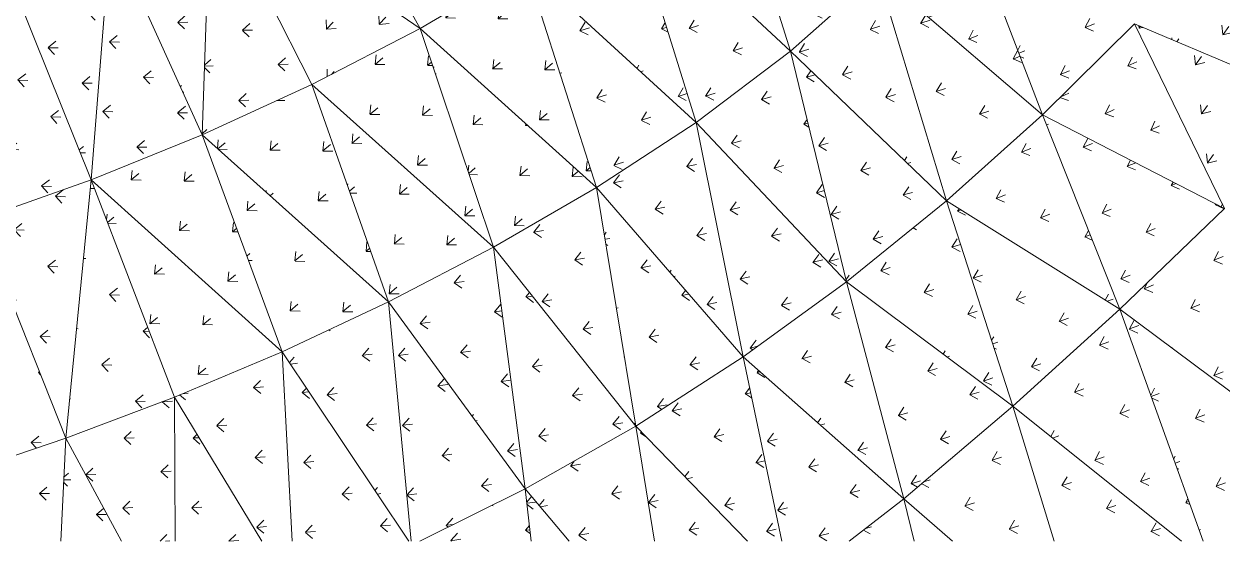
# Model space of a CAD drawing. Header units: millimetres. Extents: x -57519 to 497916, y -349472 to 446842.
# Drawn here: x 480152 to 485807, y -13502 to -11059 of the extents above; entities that cross this region are included whole.
import ezdxf

# ---------------------------------------------------------------- set-up
doc = ezdxf.new("R2010")
doc.units = ezdxf.units.MM
doc.layers.add('A-FLOR', color=192, linetype='Continuous', lineweight=5)
doc.layers.add('A-FLOR-PATT', color=8, linetype='Continuous', lineweight=5)

msp = doc.modelspace()

# ---------------------------------------------------------------- hatches: boundary and pattern name
at = {"layer": 'A-FLOR-PATT'}
h = msp.add_hatch(dxfattribs=at)
h.set_pattern_fill('FP_1318', color=256, style=0, pattern_type=2)
h.set_pattern_definition([(17.993, (396885.68, -1299.07), (129.0875, 215.00628), [46.934, -307.066]), (333.027, (396885.68, -1299.07), (129.0857, 215.0069), [43.676, -189.264]), (59.02, (396885.68, -1299.07), (-207.5996, 105.6557), [47.022, -203.76])])
h.paths.add_polyline_path([(483770.3, -11188.3), (483430.8, -10106.7), (482994.2, -10463.3), (483766.6, -11184.8)], flags=0)
h = msp.add_hatch(dxfattribs=at)
h.set_pattern_fill('FP_1320', color=256, style=0, pattern_type=2)
h.set_pattern_definition([(18.27, (397748.71, -1132.28), (128.711, 215.87037), [46.776, -306.03]), (332.968, (397748.7, -1132.28), (128.7096, 215.8702), [43.428, -188.186]), (59.195, (397748.71, -1132.28), (-206.3108, 105.26585), [47.124, -204.205])])
h.paths.add_polyline_path([(483770.3, -11188.3), (484182.8, -10822.2), (483430.8, -10106.7), (483769.2, -11184.8)], flags=0)
h = msp.add_hatch(dxfattribs=at)
h.set_pattern_fill('FP_1465', color=256, style=0, pattern_type=2)
h.set_pattern_definition([(46.806, (382883.81, -38889.99), (-4.87576, 235.20416), [47.182, -308.686]), (5.572, (382883.81, -38889.99), (-4.8775, 235.20376), [46.807, -202.83]), (91.187, (382883.81, -38889.99), (-248.4573, -24.23514), [44.11, -191.144])])
h.paths.add_polyline_path([(482021.9, -11081), (481494.3, -10137.4), (481032.1, -10399.1), (481730.7, -10880.4)], flags=0)
h = msp.add_hatch(dxfattribs=at)
h.set_pattern_fill('FP_1467', color=256, style=0, pattern_type=2)
h.set_pattern_definition([(48.772, (383290.2, -41615.93), (-13.51736, 234.50122), [47.131, -308.354]), (7.553, (383290.2, -41615.93), (-13.51684, 234.5009), [46.87, -203.101]), (93.299, (383290.2, -41615.93), (-247.8018, -32.8576), [44.042, -190.848])])
h.paths.add_polyline_path([(482021.9, -11081), (482520.4, -10787.5), (481494.3, -10137.4)], flags=0)
h = msp.add_hatch(dxfattribs=at)
h.set_pattern_fill('FP_1463', color=256, style=0, pattern_type=2)
h.set_pattern_definition([(1.541, (409535.95, 12974.77), (185.2846, 170.2503), [46.738, -305.782]), (316.107, (409535.95, 12974.77), (185.2863, 170.2489), [43.479, -188.409]), (42.579, (409535.95, 12974.77), (-167.109, 160.7684), [47.18, -204.446])])
h.paths.add_polyline_path([(480993.3, -11582.9), (481032.1, -10399.1), (480560, -10627.2), (480812.8, -11184.8)], flags=0)
h = msp.add_hatch(dxfattribs=at)
h.set_pattern_fill('FP_1459', color=256, style=0, pattern_type=2)
h.set_pattern_definition([(1.366, (409132.21, 12645.43), (185.46918, 169.7026), [46.819, -306.313]), (316.093, (409132.2, 12645.43), (185.47185, 169.7), [43.607, -188.964]), (42.458, (409132.21, 12645.43), (-167.56096, 161.2842), [47.136, -204.256])])
h.paths.add_polyline_path([(480993.3, -11582.9), (481511, -11345.5), (481032.1, -10399.1), (481006.3, -11184.8)], flags=0)
h = msp.add_hatch(dxfattribs=at)
h.set_pattern_fill('FP_1468', color=256, style=0, pattern_type=2)
h.set_pattern_definition([(46.462, (382824.16, -39128.62), (-4.48104, 233.91305), [47.069, -307.947]), (5.378, (382824.16, -39128.62), (-4.48044, 233.91274), [46.899, -203.231]), (91.098, (382824.16, -39128.62), (-249.02943, -23.44634), [43.867, -190.089])])
h.paths.add_polyline_path([(481511, -11345.5), (482021.9, -11081), (481032.1, -10399.1), (481429.7, -11184.8)], flags=0)
h = msp.add_hatch(dxfattribs=at)
h.set_pattern_fill('FP_1156', color=256, style=0, pattern_type=2)
h.set_pattern_definition([(21.46, (396308.28, -3678.37), (116.90928, 223.1196), [46.601, -304.885]), (335.788, (396308.28, -3678.37), (116.9059, 223.1213), [43.216, -187.269]), (62.347, (396308.28, -3678.37), (-210.2103, 94.52615), [47.23, -204.663])])
h.paths.add_polyline_path([(484959.3, -11488.2), (484554.3, -10424), (484182.8, -10822.2), (484605.6, -11184.8)], flags=0)
h = msp.add_hatch(dxfattribs=at)
h.set_pattern_fill('FP_1160', color=256, style=0, pattern_type=2)
h.set_pattern_definition([(21.204, (395510.01, -4481.27), (117.321, 222.33092), [46.779, -306.052]), (335.888, (395510, -4481.27), (117.3225, 222.3309), [43.472, -188.38]), (62.18, (395510, -4481.27), (-211.62373, 94.7152), [47.135, -204.252])])
h.paths.add_polyline_path([(484959.3, -11488.2), (485393.3, -11059.4), (484554.3, -10424), (484843.8, -11184.8)], flags=0)
h = msp.add_hatch(dxfattribs=at)
h.set_pattern_fill('FP_1317', color=256, style=0, pattern_type=2)
h.set_pattern_definition([(17.314, (395811.06, -1711.06), (130.57766, 212.54478), [47.178, -308.658]), (332.982, (395811.06, -1711.06), (130.5749, 212.5462), [44.017, -190.739]), (58.436, (395811.06, -1711.06), (-209.13576, 106.6435), [46.772, -202.679])])
h.paths.add_polyline_path([(483325.1, -11524.4), (482990.3, -10466), (482520.4, -10787.5), (482990.3, -11217.8)], flags=0)
h = msp.add_hatch(dxfattribs=at)
h.set_pattern_fill('FP_1319', color=256, style=0, pattern_type=2)
h.set_pattern_definition([(17.644, (396680, -1610.07), (130.22112, 213.59726), [47.036, -307.732]), (332.966, (396680, -1610.07), (130.2187, 213.5985), [43.754, -189.602]), (58.631, (396680, -1610.07), (-207.8578, 106.06754), [46.905, -203.257])])
h.paths.add_polyline_path([(483325.1, -11524.4), (483766.6, -11184.8), (482994.2, -10463.3), (483219.2, -11184.8)], flags=0)
h = msp.add_hatch(dxfattribs=at)
h.set_pattern_fill('FP_1464', color=256, style=0, pattern_type=2)
h.set_pattern_definition([(359.157, (411264.4, 14248.51), (192.0703, 162.0717), [46.807, -306.232]), (313.894, (411264.4, 14248.5), (192.0712, 162.0708), [43.521, -188.592]), (40.158, (411264.4, 14248.51), (-160.9301, 167.26514), [47.121, -204.192])])
h.paths.add_polyline_path([(480469.2, -11795.1), (480560, -10627.2), (480078.8, -10824.5), (480223.8, -11184.8)], flags=0)
h = msp.add_hatch(dxfattribs=at)
h.set_pattern_fill('FP_1456', color=256, style=0, pattern_type=2)
h.set_pattern_definition([(359.117, (411140.2, 14001.73), (192.1085, 161.9447), [46.824, -306.344]), (313.889, (411140.2, 14001.73), (192.1073, 161.9461), [43.549, -188.712]), (40.131, (411140.2, 14001.73), (-161.0191, 167.3865), [47.111, -204.149])])
h.paths.add_polyline_path([(480469.2, -11795.1), (480993.3, -11582.9), (480560, -10627.2), (480516.6, -11184.8)], flags=0)
h = msp.add_hatch(dxfattribs=at)
h.set_pattern_fill('FP_1059', color=256, style=0, pattern_type=2)
h.set_pattern_definition([(54.647, (392933.39, -50377.13), (-29.11955, 233.36353), [47.515, -310.865]), (13.993, (392933.39, -50377.13), (-29.11927, 233.36387), [45.696, -198.018]), (97.113, (392933.39, -50377.13), (-236.4816, -58.93227), [44.095, -191.079])])
h.paths.add_polyline_path([(486309.8, -11445.9), (485807.3, -10610.4), (485393.3, -11059.4), (485807.3, -11234)], flags=0)
h = msp.add_hatch(dxfattribs=at)
h.set_pattern_fill('FP_1314', color=256, style=0, pattern_type=2)
h.set_pattern_definition([(40.392, (383236.3, -31523.73), (25.99642, 236.4617), [47.472, -310.584]), (358.97, (383236.3, -31523.73), (25.9958, 236.4609), [46.265, -200.484]), (83.726, (383236.3, -31523.73), (-246.70976, 4.4368), [44.604, -193.282])])
h.paths.add_polyline_path([(482855.2, -11832.4), (482520.4, -10787.5), (482021.9, -11081), (482137.1, -11184.8)], flags=0)
h = msp.add_hatch(dxfattribs=at)
h.set_pattern_fill('FP_1321', color=256, style=0, pattern_type=2)
h.set_pattern_definition([(17.504, (395406.4, -2256.27), (129.62638, 212.529), [47.238, -309.053]), (333.373, (395406.4, -2256.27), (129.628, 212.5284), [44.081, -191.019]), (58.62, (395406.4, -2256.27), (-210.1672, 105.36616), [46.676, -202.265])])
h.paths.add_polyline_path([(482855.2, -11832.4), (483325.1, -11524.4), (482520.4, -10787.5), (482647.7, -11184.8)], flags=0)
h = msp.add_hatch(dxfattribs=at)
h.set_pattern_fill('FP_1457', color=256, style=0, pattern_type=2)
h.set_pattern_definition([(356.967, (412954.5, 15332.03), (198.0426, 154.48875), [46.837, -306.427]), (311.779, (412954.5, 15332.03), (198.04245, 154.489), [43.543, -188.688]), (37.957, (412954.5, 15332.03), (-154.7265, 173.17964), [47.095, -204.078])])
h.paths.add_polyline_path([(479939.3, -11984), (480469.2, -11795.1), (480078.8, -10824.5), (480035.5, -11184.8)], flags=0)
h = msp.add_hatch(dxfattribs=at)
h.set_pattern_fill('FP_1152', color=256, style=0, pattern_type=2)
h.set_pattern_definition([(17.793, (397756.75, -1016.5), (130.96776, 214.60526), [46.714, -305.627]), (332.396, (397756.75, -1016.5), (130.9688, 214.60475), [43.273, -187.516]), (58.606, (397756.75, -1016.5), (-204.52123, 106.93495), [47.14, -204.272])])
h.paths.add_polyline_path([(484506.3, -11894.8), (484182.8, -10822.2), (483770.3, -11188.3)], flags=0)
h = msp.add_hatch(dxfattribs=at)
h.set_pattern_fill('FP_1155', color=256, style=0, pattern_type=2)
h.set_pattern_definition([(17.832, (397935.54, -1235.67), (130.90926, 214.7257), [46.69, -305.468]), (332.386, (397935.54, -1235.67), (130.9087, 214.7255), [43.237, -187.36]), (58.631, (397935.54, -1235.67), (-204.3302, 106.8859), [47.153, -204.331])])
h.paths.add_polyline_path([(484506.3, -11894.8), (484959.3, -11488.2), (484182.8, -10822.2), (484292.2, -11184.8)], flags=0)
h = msp.add_hatch(dxfattribs=at)
h.set_pattern_fill('FP_1313', color=256, style=0, pattern_type=2)
h.set_pattern_definition([(40.39, (382094.36, -31567.82), (24.08145, 235.54537), [47.367, -309.897]), (359.066, (382094.36, -31567.82), (24.08175, 235.54575), [46.512, -201.55]), (84.163, (382094.36, -31567.82), (-248.029, 4.0412), [44.395, -192.378])])
h.paths.add_polyline_path([(482368.7, -12114.4), (482021.9, -11081), (481511, -11345.5), (482021.9, -11803.4)], flags=0)
h = msp.add_hatch(dxfattribs=at)
h.set_pattern_fill('FP_1315', color=256, style=0, pattern_type=2)
h.set_pattern_definition([(40.336, (383122.11, -31486.95), (26.05073, 236.25194), [47.461, -310.513]), (358.944, (383122.1, -31486.95), (26.05346, 236.25197), [46.286, -200.575]), (83.707, (383122.1, -31486.95), (-246.8196, 4.549), [44.566, -193.119])])
h.paths.add_polyline_path([(482368.7, -12114.4), (482855.2, -11832.4), (482021.9, -11081), (482274.1, -11832.4)], flags=0)
h = msp.add_hatch(dxfattribs=at)
h.set_pattern_fill('FP_1060', color=256, style=0, pattern_type=2)
h.set_pattern_definition([(24.839, (396715.86, -10387.76), (106.1631, 225.95017), [46.836, -306.426]), (340.115, (396715.86, -10387.76), (106.16294, 225.9502), [42.753, -185.262]), (64.833, (396715.86, -10387.76), (-214.41965, 77.557), [46.809, -202.839])])
h.paths.add_polyline_path([(485819.4, -11931.3), (485393.3, -11059.4), (484959.3, -11488.2)], flags=0)
h = msp.add_hatch(dxfattribs=at)
h.set_pattern_fill('FP_1063', color=256, style=0, pattern_type=2)
h.set_pattern_definition([(54.202, (392642.33, -50890.26), (-28.27336, 231.62442), [47.435, -310.34]), (13.848, (392642.33, -50890.26), (-28.2714, 231.6247), [45.873, -198.785]), (96.959, (392642.33, -50890.26), (-237.547, -58.55937), [43.752, -189.592])])
h.paths.add_polyline_path([(485819.4, -11931.3), (486309.8, -11445.9), (485393.3, -11059.4), (485806.7, -11905.4)], flags=0)
h = msp.add_hatch(dxfattribs=at)
h.set_pattern_fill('FP_1151', color=256, style=0, pattern_type=2)
h.set_pattern_definition([(14.89, (398474.21, 1115.57), (141.2046, 207.47224), [46.844, -306.478]), (329.772, (398474.21, 1115.57), (141.2048, 207.4717), [43.456, -188.31]), (55.761, (398474.21, 1115.57), (-200.2533, 116.6808), [47.056, -203.909])])
h.paths.add_polyline_path([(484035.1, -12277.1), (483770.3, -11188.3), (483325.1, -11524.4)], flags=0)
h = msp.add_hatch(dxfattribs=at)
h.set_pattern_fill('FP_1153', color=256, style=0, pattern_type=2)
h.set_pattern_definition([(15.146, (399247.13, 1178.83), (140.86054, 208.26546), [46.699, -305.527]), (329.727, (399247.13, 1178.83), (140.86114, 208.2643), [43.232, -187.34]), (55.927, (399247.13, 1178.83), (-199.1299, 116.2374), [47.143, -204.285])])
h.paths.add_polyline_path([(484035.1, -12277.1), (484506.3, -11894.8), (483770.3, -11188.3)], flags=0)
h = msp.add_hatch(dxfattribs=at)
h.set_pattern_fill('FP_1310', color=256, style=0, pattern_type=2)
h.set_pattern_definition([(40.288, (381106.12, -31314.95), (22.85418, 234.84178), [47.261, -309.201]), (359.001, (381106.12, -31314.95), (22.8539, 234.84124), [46.705, -202.389]), (84.442, (381106.12, -31314.95), (-249.0563, 4.34235), [44.241, -191.71])])
h.paths.add_polyline_path([(481873.2, -12372.4), (481511, -11345.5), (480993.3, -11582.9), (481525.2, -12060.2)], flags=0)
h = msp.add_hatch(dxfattribs=at)
h.set_pattern_fill('FP_1312', color=256, style=0, pattern_type=2)
h.set_pattern_definition([(40.409, (382047.83, -31492.4), (24.06287, 235.61453), [47.371, -309.926]), (359.076, (382047.83, -31492.4), (24.0617, 235.6146), [46.505, -201.523]), (84.169, (382047.83, -31492.4), (-247.9968, 3.9998), [44.408, -192.433])])
h.paths.add_polyline_path([(481873.2, -12372.4), (482368.7, -12114.4), (481511, -11345.5), (481782.2, -12114.4)], flags=0)
h = msp.add_hatch(dxfattribs=at)
h.set_pattern_fill('FP_1150', color=256, style=0, pattern_type=2)
h.set_pattern_definition([(12.596, (398791.02, 2907.1), (148.7178, 201.6715), [46.965, -307.269]), (327.723, (398791.02, 2907.1), (148.7178, 201.67184), [43.686, -189.308]), (53.594, (398791.02, 2907.1), (-196.99063, 124.42175), [46.983, -203.593])])
h.paths.add_polyline_path([(483546.2, -12632.8), (483325.1, -11524.4), (482855.2, -11832.4), (482990.3, -11989)], flags=0)
h = msp.add_hatch(dxfattribs=at)
h.set_pattern_fill('FP_1162', color=256, style=0, pattern_type=2)
h.set_pattern_definition([(12.964, (399773.76, 3034.14), (148.27185, 202.81565), [46.779, -306.053]), (327.693, (399773.76, 3034.14), (148.2746, 202.81415), [43.385, -188]), (53.83, (399773.76, 3034.14), (-195.5658, 123.66455), [47.106, -204.128])])
h.paths.add_polyline_path([(483546.2, -12632.8), (484035.1, -12277.1), (483325.1, -11524.4)], flags=0)
h = msp.add_hatch(dxfattribs=at)
h.set_pattern_fill('FP_1055', color=256, style=0, pattern_type=2)
h.set_pattern_definition([(21.392, (397610.14, -6622.82), (119.45605, 219.57333), [46.796, -306.16]), (336.528, (397610.14, -6622.82), (119.4556, 219.57335), [42.76, -185.294]), (61.452, (397610.14, -6622.82), (-209.1837, 90.83477), [46.868, -203.096])])
h.paths.add_polyline_path([(485324.1, -12406.3), (484959.3, -11488.2), (484506.3, -11894.8), (485117.4, -12277.1)], flags=0)
h = msp.add_hatch(dxfattribs=at)
h.set_pattern_fill('FP_1054', color=256, style=0, pattern_type=2)
h.set_pattern_definition([(21.644, (398508.2, -6548.38), (119.1117, 220.3985), [46.645, -305.175]), (336.445, (398508.2, -6548.38), (119.1134, 220.39806), [42.525, -184.275]), (61.611, (398508.2, -6548.38), (-207.90195, 90.636), [46.974, -203.552])])
h.paths.add_polyline_path([(485324.1, -12406.3), (485819.4, -11931.3), (484959.3, -11488.2), (485312.1, -12376.3)], flags=0)
h = msp.add_hatch(dxfattribs=at)
h.set_pattern_fill('FP_1311', color=256, style=0, pattern_type=2)
h.set_pattern_definition([(40.132, (380212.98, -30893.8), (21.98863, 234.26602), [47.151, -308.482]), (358.844, (380212.98, -30893.8), (21.9887, 234.26607), [46.868, -203.097]), (84.638, (380212.98, -30893.8), (-249.9144, 5.04207), [44.118, -191.178])])
h.paths.add_polyline_path([(481371.1, -12607.8), (480993.3, -11582.9), (480469.2, -11795.1), (480993.3, -12267.3)], flags=0)
h = msp.add_hatch(dxfattribs=at)
h.set_pattern_fill('FP_1316', color=256, style=0, pattern_type=2)
h.set_pattern_definition([(40.365, (381095.2, -31228.2), (22.77928, 235.12022), [47.281, -309.336]), (359.043, (381095.2, -31228.2), (22.78215, 235.1193), [46.683, -202.292]), (84.466, (381095.2, -31228.2), (-248.93946, 4.1562), [44.291, -191.929])])
h.paths.add_polyline_path([(481371.1, -12607.8), (481873.2, -12372.4), (480993.3, -11582.9), (481284.3, -12372.4)], flags=0)
h = msp.add_hatch(dxfattribs=at)
h.set_pattern_fill('FP_1308', color=256, style=0, pattern_type=2)
h.set_pattern_definition([(357.629, (409741.62, 15647.92), (195.1881, 158.13446), [46.962, -307.245]), (312.569, (409741.62, 15647.92), (195.1885, 158.1337), [43.991, -190.628]), (39.013, (409741.62, 15647.92), (-158.7151, 172.7874), [47.101, -204.105])])
h.paths.add_polyline_path([(480348.9, -13016.4), (480469.2, -11795.1), (479939.3, -11984), (480078.8, -12335.6)], flags=0)
h = msp.add_hatch(dxfattribs=at)
h.set_pattern_fill('FP_1302', color=256, style=0, pattern_type=2)
h.set_pattern_definition([(357.793, (409983.7, 15472.65), (195.0464, 158.65347), [46.895, -306.809]), (312.597, (409983.7, 15472.65), (195.0455, 158.655), [43.88, -190.145]), (39.126, (409983.7, 15472.65), (-158.3967, 172.27265), [47.142, -204.282])])
h.paths.add_polyline_path([(480348.9, -13016.4), (480862.8, -12822), (480469.2, -11795.1)], flags=0)
h = msp.add_hatch(dxfattribs=at)
h.set_pattern_fill('FP_1305', color=256, style=0, pattern_type=2)
h.set_pattern_definition([(40.263, (380219.05, -30806.42), (21.86763, 234.73897), [47.19, -308.74]), (358.922, (380219.05, -30806.42), (21.86414, 234.7392), [46.834, -202.948]), (84.678, (380219.05, -30806.42), (-249.73844, 4.70224), [44.204, -191.551])])
h.paths.add_polyline_path([(480862.8, -12822), (481371.1, -12607.8), (480469.2, -11795.1), (480780.7, -12607.8)], flags=0)
h = msp.add_hatch(dxfattribs=at)
h.set_pattern_fill('FP_1154', color=256, style=0, pattern_type=2)
h.set_pattern_definition([(10.692, (399059.15, 4526.07), (154.68977, 196.74424), [47.059, -307.884]), (326.005, (399059.15, 4526.07), (154.6893, 196.7443), [43.894, -190.208]), (51.824, (399059.15, 4526.07), (-194.0917, 130.8917), [46.926, -203.348])])
h.paths.add_polyline_path([(483040.5, -12960), (482855.2, -11832.4), (482368.7, -12114.4), (482990.3, -12896.8)], flags=0)
h = msp.add_hatch(dxfattribs=at)
h.set_pattern_fill('FP_1135', color=256, style=0, pattern_type=2)
h.set_pattern_definition([(11.063, (399954.66, 4582.65), (154.28698, 197.90252), [46.892, -306.788]), (326.005, (399954.66, 4582.65), (154.2861, 197.90275), [43.607, -188.964]), (52.06, (399954.66, 4582.65), (-192.82156, 130.03356), [47.051, -203.887])])
h.paths.add_polyline_path([(483040.5, -12960), (483546.2, -12632.8), (482855.2, -11832.4), (482990.3, -12654.7)], flags=0)
h = msp.add_hatch(dxfattribs=at)
h.set_pattern_fill('FP_1056', color=256, style=0, pattern_type=2)
h.set_pattern_definition([(18.346, (397871.76, -3368.98), (130.2523, 213.5696), [46.824, -306.347]), (333.452, (397871.76, -3368.98), (130.2527, 213.5685), [42.961, -186.166]), (58.622, (397871.76, -3368.98), (-204.96844, 102.40617), [46.904, -203.251])])
h.paths.add_polyline_path([(484820.4, -12865.5), (484506.3, -11894.8), (484035.1, -12277.1), (484506.3, -12630.1)], flags=0)
h = msp.add_hatch(dxfattribs=at)
h.set_pattern_fill('FP_1053', color=256, style=0, pattern_type=2)
h.set_pattern_definition([(18.792, (399309.75, -3016.91), (129.6528, 214.99604), [46.56, -304.615]), (333.329, (399309.75, -3016.9), (129.6519, 214.9965), [42.553, -184.397]), (58.908, (399309.75, -3016.9), (-202.8023, 101.8707), [47.075, -203.99])])
h.paths.add_polyline_path([(484820.4, -12865.5), (485324.1, -12406.3), (484506.3, -11894.8), (484802.5, -12810.1)], flags=0)
h = msp.add_hatch(dxfattribs=at)
h.set_pattern_fill('FP_983', color=256, style=0, pattern_type=2)
h.set_pattern_definition([(22.208, (388220.85, -6073.98), (109.6468, 226.29313), [47.092, -308.099]), (337.222, (388220.85, -6073.98), (109.64713, 226.293), [44.575, -193.16]), (64.148, (388220.85, -6073.98), (-219.19516, 92.04296), [47.148, -204.31])])
h.paths.add_polyline_path([(486314.6, -13146.3), (485819.4, -11931.3), (485324.1, -12406.3), (486309.8, -13142.7)], flags=0)
h = msp.add_hatch(dxfattribs=at)
h.set_pattern_fill('FP_1303', color=256, style=0, pattern_type=2)
h.set_pattern_definition([(357.891, (409116.76, 15468.35), (194.23525, 158.79257), [47.024, -307.656]), (312.992, (409116.76, 15468.35), (194.236, 158.7914), [44.051, -190.888]), (39.267, (409116.76, 15468.35), (-160.2054, 171.84516), [47.041, -203.842])])
h.paths.add_polyline_path([(479829.9, -13192.4), (480348.9, -13016.4), (479939.3, -11984)], flags=0)
h = msp.add_hatch(dxfattribs=at)
h.set_pattern_fill('FP_1144', color=256, style=0, pattern_type=2)
h.set_pattern_definition([(8.917, (399616.07, 6123.28), (160.2733, 191.962), [47.117, -308.262]), (324.347, (399616.07, 6123.28), (160.27196, 191.9638), [44.03, -190.797]), (50.141, (399616.07, 6123.28), (-190.81064, 136.87644), [46.889, -203.185])])
h.paths.add_polyline_path([(482518.5, -13256.3), (482368.7, -12114.4), (481873.2, -12372.4), (482368.7, -13051.1)], flags=0)
h = msp.add_hatch(dxfattribs=at)
h.set_pattern_fill('FP_1136', color=256, style=0, pattern_type=2)
h.set_pattern_definition([(9.199, (400234.78, 6041.23), (159.99775, 192.84504), [47.003, -307.514]), (324.366, (400234.78, 6041.23), (159.99614, 192.847), [43.823, -189.901]), (50.319, (400234.78, 6041.23), (-189.9602, 136.16874), [46.983, -203.593])])
h.paths.add_polyline_path([(482518.5, -13256.3), (483040.5, -12960), (482368.7, -12114.4)], flags=0)
h = msp.add_hatch(dxfattribs=at)
h.set_pattern_fill('FP_1051', color=256, style=0, pattern_type=2)
h.set_pattern_definition([(15.599, (397800.98, -497.41), (139.31995, 207.86894), [46.898, -306.83]), (330.757, (397800.98, -497.4), (139.31696, 207.87054), [43.274, -187.521]), (56.169, (397800.98, -497.4), (-201.38065, 112.749), [46.92, -203.319])])
h.paths.add_polyline_path([(484304.8, -13303.2), (484035.1, -12277.1), (483546.2, -12632.8), (484035.1, -13064.8)], flags=0)
h = msp.add_hatch(dxfattribs=at)
h.set_pattern_fill('FP_1057', color=256, style=0, pattern_type=2)
h.set_pattern_definition([(16.177, (399525.57, -39.1), (138.57133, 209.68823), [46.572, -304.698]), (330.642, (399525.57, -39.1), (138.5705, 209.6894), [42.766, -185.318]), (56.542, (399525.57, -39.1), (-198.79204, 111.82096), [47.126, -204.213])])
h.paths.add_polyline_path([(484304.8, -13303.2), (484820.4, -12865.5), (484035.1, -12277.1), (484278.8, -13204.2)], flags=0)
h = msp.add_hatch(dxfattribs=at)
h.set_pattern_fill('FP_1138', color=256, style=0, pattern_type=2)
h.set_pattern_definition([(6.994, (400676.68, 7819.12), (166.43135, 186.4822), [47.145, -308.442]), (322.486, (400676.68, 7819.12), (166.43324, 186.481), [44.087, -191.045]), (48.251, (400676.68, 7819.12), (-186.50794, 143.1862), [46.866, -203.085])])
h.paths.add_polyline_path([(481979.5, -13502.3), (481873.2, -12372.4), (481371.1, -12607.8), (481968.3, -13502.3)], flags=0)
h = msp.add_hatch(dxfattribs=at)
h.set_pattern_fill('FP_1134', color=256, style=0, pattern_type=2)
h.set_pattern_definition([(7.159, (401005.46, 7610.05), (166.2868, 187.00003), [47.083, -308.041]), (322.506, (401005.46, 7610.05), (166.28736, 187.0006), [43.972, -190.543]), (48.355, (401005.46, 7610.05), (-186.0674, 142.7454), [46.92, -203.321])])
h.paths.add_polyline_path([(482021.2, -13502.3), (482518.5, -13256.3), (481873.2, -12372.4), (481979.5, -13502.3)], flags=0)
h = msp.add_hatch(dxfattribs=at)
h.set_pattern_fill('FP_982', color=256, style=0, pattern_type=2)
h.set_pattern_definition([(20.116, (389786.67, -3622.45), (118.43507, 221.8837), [47.032, -307.703]), (335.047, (389786.67, -3622.45), (118.43527, 221.883), [44.393, -192.368]), (61.908, (389786.67, -3622.45), (-214.6598, 99.8828), [47.159, -204.355])])
h.paths.add_polyline_path([(485615.9, -13502.3), (485717.7, -13502.3), (485324.1, -12406.3), (484820.4, -12865.5), (485324.1, -13268.7)], flags=0)
h = msp.add_hatch(dxfattribs=at)
h.set_pattern_fill('FP_978', color=256, style=0, pattern_type=2)
h.set_pattern_definition([(19.916, (389294.66, -4348.2), (118.70534, 221.27056), [47.138, -308.397]), (335.078, (389294.66, -4348.2), (118.7069, 221.26886), [44.568, -193.13]), (61.788, (389294.66, -4348.2), (-215.56646, 100.15937), [47.081, -204.019])])
h.paths.add_polyline_path([(485894, -13502.3), (486314.6, -13146.3), (485324.1, -12406.3), (485717.7, -13502.3), (485758.8, -13502.3)], flags=0)
h = msp.add_hatch(dxfattribs=at)
h.set_pattern_fill('FP_1137', color=256, style=0, pattern_type=2)
h.set_pattern_definition([(4.847, (402245.06, 9623.99), (173.3083, 180.03957), [47.148, -308.467]), (320.358, (402245.06, 9624), (173.3064, 180.0406), [44.081, -191.018]), (46.092, (402245.06, 9624), (-181.037, 149.98954), [46.856, -203.044])])
h.paths.add_polyline_path([(481417.3, -13502.3), (481371.1, -12607.8), (480862.8, -12822), (481274.9, -13502.3)], flags=0)
h = msp.add_hatch(dxfattribs=at)
h.set_pattern_fill('FP_1131', color=256, style=0, pattern_type=2)
h.set_pattern_definition([(4.914, (402358, 9334.71), (173.25448, 180.25057), [47.125, -308.313]), (320.368, (402358, 9334.7), (173.2546, 180.25), [44.036, -190.821]), (46.134, (402358, 9334.7), (-180.8771, 149.8027), [46.878, -203.137])])
h.paths.add_polyline_path([(481417.3, -13502.3), (481968.3, -13502.3), (481371.1, -12607.8)], flags=0)
h = msp.add_hatch(dxfattribs=at)
h.set_pattern_fill('FP_1052', color=256, style=0, pattern_type=2)
h.set_pattern_definition([(13.029, (397699.8, 2125.33), (147.39962, 202.22752), [46.991, -307.44]), (328.281, (397699.8, 2125.33), (147.3982, 202.2283), [43.624, -189.036]), (53.913, (397699.8, 2125.33), (-197.90904, 122.32165), [46.921, -203.324])])
h.paths.add_polyline_path([(483729.2, -13502.3), (483546.2, -12632.8), (483040.5, -12960), (483567.9, -13502.3)], flags=0)
h = msp.add_hatch(dxfattribs=at)
h.set_pattern_fill('FP_1049', color=256, style=0, pattern_type=2)
h.set_pattern_definition([(13.675, (399464.96, 2556.39), (146.609, 204.24327), [46.656, -305.246]), (328.211, (399464.96, 2556.4), (146.6099, 204.24264), [43.085, -186.701]), (54.329, (399464.96, 2556.4), (-195.31726, 121.04744), [47.14, -204.275])])
h.paths.add_polyline_path([(483773.7, -13502.3), (484047.3, -13502.3), (484304.8, -13303.2), (483546.2, -12632.8), (483729.2, -13502.3)], flags=0)
h = msp.add_hatch(dxfattribs=at)
h.set_pattern_fill('FP_1133', color=256, style=0, pattern_type=2)
h.set_pattern_definition([(2.501, (404263.94, 11494.5), (180.6996, 172.66463), [47.131, -308.353]), (317.985, (404263.94, 11494.5), (180.70045, 172.6634), [44.024, -190.769]), (43.697, (404263.94, 11494.5), (-174.4439, 157.1533), [46.862, -203.069])])
h.paths.add_polyline_path([(480862.8, -13502.3), (480865.8, -13502.3), (480862.8, -12822), (480348.9, -13016.4), (480612.9, -13502.3)], flags=0)
h = msp.add_hatch(dxfattribs=at)
h.set_pattern_fill('FP_1129', color=256, style=0, pattern_type=2)
h.set_pattern_definition([(2.491, (404220.97, 11163.56), (180.7067, 172.6331), [47.134, -308.375]), (317.983, (404220.97, 11163.56), (180.70854, 172.631), [44.03, -190.798]), (43.69, (404220.97, 11163.56), (-174.4641, 157.184), [46.859, -203.055])])
h.paths.add_polyline_path([(481274.9, -13502.3), (480862.8, -12822), (480867.8, -13502.3)], flags=0)
h = msp.add_hatch(dxfattribs=at)
h.set_pattern_fill('FP_975', color=256, style=0, pattern_type=2)
h.set_pattern_definition([(17.718, (391732.2, -1101.26), (128.2908, 216.31473), [46.974, -307.326]), (332.589, (391732.2, -1101.26), (128.29195, 216.31335), [44.187, -191.475]), (59.329, (391732.2, -1101.26), (-209.2043, 108.4892), [47.156, -204.341])])
h.paths.add_polyline_path([(484535.5, -13502.3), (485015, -13502.3), (484820.4, -12865.5), (484304.8, -13303.2)], flags=0)
h = msp.add_hatch(dxfattribs=at)
h.set_pattern_fill('FP_976', color=256, style=0, pattern_type=2)
h.set_pattern_definition([(17.48, (391132.66, -1846.02), (128.60588, 215.58504), [47.098, -308.138]), (332.619, (391132.66, -1846.02), (128.60654, 215.58454), [44.391, -192.359]), (59.182, (391132.66, -1846.02), (-210.2266, 108.882), [47.068, -203.962])])
h.paths.add_polyline_path([(485015, -13502.3), (485615.9, -13502.3), (484820.4, -12865.5), (484954.1, -13303.2)], flags=0)
h = msp.add_hatch(dxfattribs=at)
h.set_pattern_fill('FP_1050', color=256, style=0, pattern_type=2)
h.set_pattern_definition([(10.501, (397836.18, 4622.3), (155.1528, 196.28647), [47.083, -308.042]), (325.859, (397836.18, 4622.3), (155.15496, 196.28516), [43.954, -190.469]), (51.676, (397836.18, 4622.3), (-194.0249, 131.563), [46.913, -203.289])])
h.paths.add_polyline_path([(482990.3, -13502.3), (483128.1, -13502.3), (483040.5, -12960), (482518.5, -13256.3), (482726, -13502.3)], flags=0)
h = msp.add_hatch(dxfattribs=at)
h.set_pattern_fill('FP_1047', color=256, style=0, pattern_type=2)
h.set_pattern_definition([(11.153, (399447.86, 4936.93), (154.41727, 198.31522), [46.778, -306.043]), (325.848, (399447.86, 4936.93), (154.4193, 198.3146), [43.443, -188.252]), (52.094, (399447.86, 4936.93), (-191.7396, 130.0698), [47.127, -204.217])])
h.paths.add_polyline_path([(483144.6, -13502.3), (483567.9, -13502.3), (483040.5, -12960), (483128.1, -13502.3)], flags=0)
h = msp.add_hatch(dxfattribs=at)
h.set_pattern_fill('FP_1132', color=256, style=0, pattern_type=2)
h.set_pattern_definition([(359.986, (406669.63, 13383.07), (188.39218, 164.41597), [47.094, -308.11]), (315.399, (406669.63, 13383.07), (188.3932, 164.41505), [43.928, -190.353]), (41.112, (406669.63, 13383.07), (-166.8109, 164.5037), [46.884, -203.164])])
h.paths.add_polyline_path([(480294.6, -13502.3), (480325.9, -13502.3), (480348.9, -13016.4), (479829.9, -13192.4), (479978.5, -13502.3)], flags=0)
h = msp.add_hatch(dxfattribs=at)
h.set_pattern_fill('FP_1130', color=256, style=0, pattern_type=2)
h.set_pattern_definition([(359.92, (406519.36, 13040.86), (188.43746, 164.20705), [47.116, -308.255]), (315.386, (406519.36, 13040.86), (188.43516, 164.209), [43.97, -190.538]), (41.07, (406519.36, 13040.86), (-166.9353, 164.7016), [46.865, -203.08])])
h.paths.add_polyline_path([(480612.9, -13502.3), (480348.9, -13016.4), (480325.9, -13502.3), (480348.9, -13502.3)], flags=0)
h = msp.add_hatch(dxfattribs=at)
h.set_pattern_fill('FP_1048', color=256, style=0, pattern_type=2)
h.set_pattern_definition([(7.913, (398442.85, 7109.32), (163.04937, 189.7456), [47.154, -308.504]), (323.351, (398442.85, 7109.32), (163.04786, 189.7476), [44.222, -191.627]), (49.328, (398442.85, 7109.32), (-189.2232, 140.78134), [46.908, -203.269])])
h.paths.add_polyline_path([(482518.5, -13502.3), (482546.3, -13502.3), (482518.5, -13256.3), (482021.2, -13502.3), (482479.4, -13502.3)], flags=0)
h = msp.add_hatch(dxfattribs=at)
h.set_pattern_fill('FP_1046', color=256, style=0, pattern_type=2)
h.set_pattern_definition([(8.506, (399757.86, 7255.24), (162.4406, 191.59353), [46.905, -306.874]), (323.389, (399757.86, 7255.24), (162.4413, 191.5932), [43.785, -189.734]), (49.707, (399757.86, 7255.24), (-187.44545, 139.2654), [47.098, -204.09])])
h.paths.add_polyline_path([(482639.9, -13502.3), (482726, -13502.3), (482518.5, -13256.3), (482546.3, -13502.3)], flags=0)
h = msp.add_hatch(dxfattribs=at)
h.set_pattern_fill('FP_974', color=256, style=0, pattern_type=2)
h.set_pattern_definition([(15.042, (393946.35, 1416.2), (138.90597, 209.54473), [46.929, -307.032]), (329.89, (393946.35, 1416.2), (138.9046, 209.54625), [43.984, -190.598]), (56.46, (393946.35, 1416.2), (-202.9276, 117.68245), [47.138, -204.266])])
h.paths.add_polyline_path([(484354.1, -13502.3), (484304.8, -13303.2), (484047.3, -13502.3), (484304.8, -13502.3)], flags=0)
h = msp.add_hatch(dxfattribs=at)
h.set_pattern_fill('FP_977', color=256, style=0, pattern_type=2)
h.set_pattern_definition([(14.808, (393365.56, 721.95), (139.20257, 208.82506), [47.048, -307.812]), (329.911, (393365.56, 721.95), (139.2023, 208.8254), [44.179, -191.444]), (56.312, (393365.56, 721.95), (-203.8707, 118.13186), [47.057, -203.912])])
h.paths.add_polyline_path([(484354.1, -13502.3), (484535.5, -13502.3), (484304.8, -13303.2)], flags=0)

# ---------------------------------------------------------------- linework, layer by layer
at = {"layer": 'A-FLOR'}
for p, q in [((483770.3, -11188.3), (483430.8, -10106.7)), ((482021.9, -11081), (481494.3, -10137.4)), ((481032.1, -10399.1), (480993.3, -11582.9)), ((481511, -11345.5), (481032.1, -10399.1)), ((481032.1, -10399.1), (482021.9, -11081)), ((484959.3, -11488.2), (484554.3, -10424)), ((483325.1, -11524.4), (482994.2, -10463.3)), ((482994.2, -10463.3), (483770.3, -11188.3)), ((480560, -10627.2), (480469.2, -11795.1)), ((480993.3, -11582.9), (480560, -10627.2)), ((482021.9, -11081), (482520.4, -10787.5)), ((482855.2, -11832.4), (482520.4, -10787.5)), ((482520.4, -10787.5), (483325.1, -11524.4)), ((480469.2, -11795.1), (480078.8, -10824.5)), ((483770.3, -11188.3), (484182.8, -10822.2)), ((484506.3, -11894.8), (484182.8, -10822.2)), ((484959.3, -11488.2), (484182.8, -10822.2)), ((482021.9, -11081), (481511, -11345.5)), ((482368.7, -12114.4), (482021.9, -11081)), ((482021.9, -11081), (482855.2, -11832.4)), ((485393.3, -11059.4), (484959.3, -11488.2)), ((485393.3, -11059.4), (486309.8, -11445.9)), ((485819.4, -11931.3), (485393.3, -11059.4)), ((483325.1, -11524.4), (483770.3, -11188.3)), ((484035.1, -12277.1), (483770.3, -11188.3)), ((483770.3, -11188.3), (484506.3, -11894.8)), ((481511, -11345.5), (480993.3, -11582.9)), ((481873.2, -12372.4), (481511, -11345.5)), ((482368.7, -12114.4), (481511, -11345.5)), ((482855.2, -11832.4), (483325.1, -11524.4)), ((483546.2, -12632.8), (483325.1, -11524.4)), ((483325.1, -11524.4), (484035.1, -12277.1)), ((484506.3, -11894.8), (484959.3, -11488.2)), ((485819.4, -11931.3), (484959.3, -11488.2)), ((484959.3, -11488.2), (485324.1, -12406.3)), ((480469.2, -11795.1), (480993.3, -11582.9)), ((480993.3, -11582.9), (481873.2, -12372.4)), ((481371.1, -12607.8), (480993.3, -11582.9)), ((479939.3, -11984), (480469.2, -11795.1)), ((480469.2, -11795.1), (480348.9, -13016.4)), ((480862.8, -12822), (480469.2, -11795.1)), ((481371.1, -12607.8), (480469.2, -11795.1)), ((482368.7, -12114.4), (482855.2, -11832.4)), ((483546.2, -12632.8), (482855.2, -11832.4)), ((482855.2, -11832.4), (483040.5, -12960)), ((484035.1, -12277.1), (484506.3, -11894.8)), ((485324.1, -12406.3), (484506.3, -11894.8)), ((484506.3, -11894.8), (484820.4, -12865.5)), ((485324.1, -12406.3), (485819.4, -11931.3)), ((480348.9, -13016.4), (479939.3, -11984)), ((481873.2, -12372.4), (482368.7, -12114.4)), ((483040.5, -12960), (482368.7, -12114.4)), ((482368.7, -12114.4), (482518.5, -13256.3)), ((483546.2, -12632.8), (484035.1, -12277.1)), ((484304.8, -13303.2), (484035.1, -12277.1)), ((484035.1, -12277.1), (484820.4, -12865.5)), ((481371.1, -12607.8), (481873.2, -12372.4)), ((482518.5, -13256.3), (481873.2, -12372.4)), ((481873.2, -12372.4), (481979.5, -13502.3)), ((484820.4, -12865.5), (485324.1, -12406.3)), ((485324.1, -12406.3), (485717.7, -13502.3)), ((486314.6, -13146.3), (485324.1, -12406.3)), ((480862.8, -12822), (481371.1, -12607.8)), ((481371.1, -12607.8), (481417.3, -13502.3)), ((481968.3, -13502.3), (481371.1, -12607.8)), ((483040.5, -12960), (483546.2, -12632.8)), ((484304.8, -13303.2), (483546.2, -12632.8)), ((483546.2, -12632.8), (483729.2, -13502.3)), ((480348.9, -13016.4), (480862.8, -12822)), ((481274.9, -13502.3), (480862.8, -12822)), ((480862.8, -12822), (480865.8, -13502.3)), ((484304.8, -13303.2), (484820.4, -12865.5)), ((485015, -13502.3), (484820.4, -12865.5)), ((485615.9, -13502.3), (484820.4, -12865.5)), ((482518.5, -13256.3), (483040.5, -12960)), ((483567.9, -13502.3), (483040.5, -12960)), ((483040.5, -12960), (483128.1, -13502.3)), ((479829.9, -13192.4), (480348.9, -13016.4)), ((480348.9, -13016.4), (480325.9, -13502.3)), ((480612.9, -13502.3), (480348.9, -13016.4)), ((482021.2, -13502.3), (482518.5, -13256.3)), ((482518.5, -13256.3), (482546.3, -13502.3)), ((482726, -13502.3), (482518.5, -13256.3)), ((484047.3, -13502.3), (484304.8, -13303.2)), ((484354.1, -13502.3), (484304.8, -13303.2)), ((484304.8, -13303.2), (484535.5, -13502.3))]:
    msp.add_line(p, q, dxfattribs=at)

doc.saveas('drawing.dxf')
